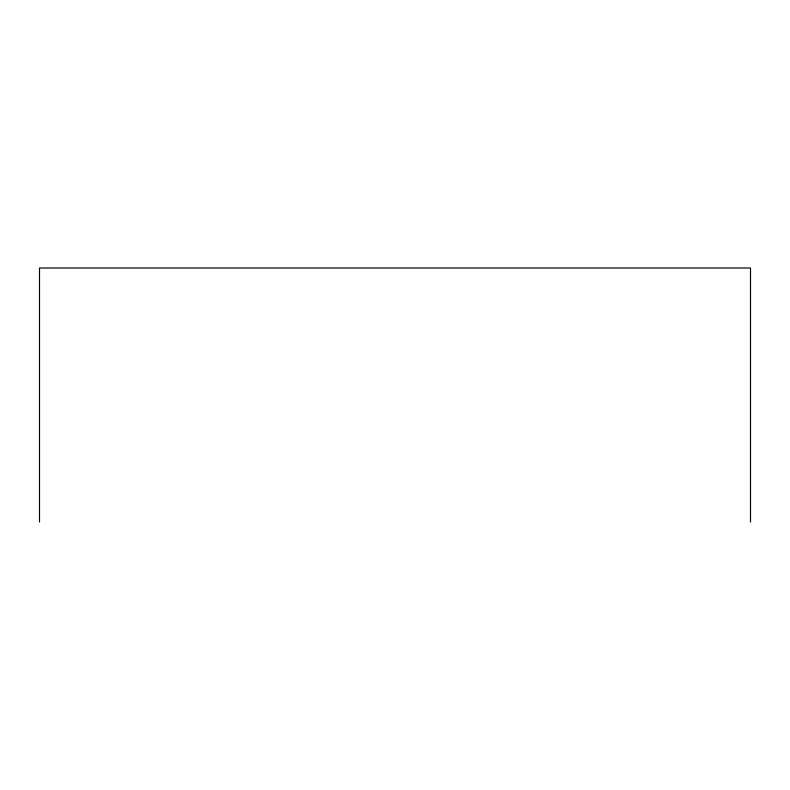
<?xml version="1.0" encoding="UTF-8"?>
<svg xmlns="http://www.w3.org/2000/svg" width="790" height="790" viewBox="0 0 790 790"><rect width="100%" height="100%" fill="white"/><g stroke="black" fill="none" stroke-linecap="round" stroke-linejoin="round"><path stroke-width="1.19" d="M750.5 521.983L750.5 268.017L39.5 268.017L39.5 521.983"/></g></svg>
